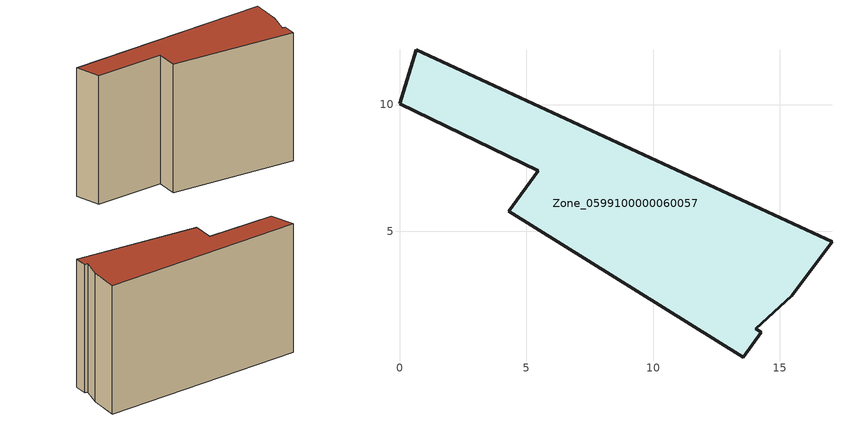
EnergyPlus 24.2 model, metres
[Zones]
Zone_0599100000060057
 floor ground (C_G): 5.47,7.39 0,10.03 0.66,12.16 17.05,4.59 15.46,2.46 14.04,1.17 14.27,1.02 13.56,0.04 4.31,5.79 z0
 wall outside (C_F): 17.05,4.59 0.66,12.16 0,10.03 5.47,7.39 4.31,5.79 13.56,0.04 14.27,1.02 14.04,1.17 15.46,2.46 17.05,4.59 z0:10.55
 roof outside (C_R): 13.56,0.04 14.27,1.02 14.04,1.17 15.46,2.46 17.05,4.59 0.66,12.16 0,10.03 5.47,7.39 4.31,5.79 z10.55
[BUILDING]
Pand.0599100000060057: North Axis=0; Terrain=City; Loads Convergence Tolerance Value=0.04; Temperature Convergence Tolerance Value=0.4; Solar Distribution=FullExterior; Maximum Number of Warmup Days=25; Minimum Number of Warmup Days=1
[Site:Location]
Rotterdam.The.Hague.AP_ZH_NLD Design_Conditions: Latitude=51.96; Longitude=4.45; Time Zone=1; Elevation=-4.5
[SITE:GROUNDTEMPERATURE:BUILDINGSURFACE]
18, 18, 18, 18, 18, 18, 18, 18, 18, 18, 18, 18
[MATERIAL] Thermal Absorptance=0.9; Solar Absorptance=0.7; Visible Absorptance=0.7
Name | Roughness | Thickness | Conductivity | Density | Specific Heat
G.TI.1946 | MediumSmooth | 0.15 | 1 | 540 | 1210
F.TI.1946 | Rough | 0.3 | 0.857143 | 1920 | 840
R.TI.1946 | MediumRough | 0.2 | 0.1 | 1500 | 1000
[CONSTRUCTION]
C_G: G.TI.1946
C_F: F.TI.1946
C_R: R.TI.1946
[ZONE]
Zone_0599100000060057: Type=1; Multiplier=1; Ceiling Height=Autocalculate; Volume=Autocalculate; Floor Area=autocalculate; Part of Total Floor Area=Yes
[ZONEINFILTRATION:DESIGNFLOWRATE]
Infil_Zone_0599100000060057: Zone or ZoneList or Space or SpaceList=Zone_0599100000060057; Schedule=AlwaysOn; Design Flow Rate Calculation Method=Flow/Area; Flow Rate per Floor Area=0.003; Constant Term Coefficient=1; Temperature Term Coefficient=0; Velocity Term Coefficient=0; Velocity Squared Term Coefficient=0
[HVACTEMPLATE:ZONE:IDEALLOADSAIRSYSTEM]
Zone_0599100000060057: Maximum Heating Supply Air Temperature=50; Minimum Cooling Supply Air Temperature=13; Maximum Heating Supply Air Humidity Ratio=0.0156; Minimum Cooling Supply Air Humidity Ratio=0.0077; Heating Limit=NoLimit; Cooling Limit=NoLimit; Dehumidification Control Type=ConstantSensibleHeatRatio; Cooling Sensible Heat Ratio=0.7; Dehumidification Setpoint=60; Humidification Control Type=None; Humidification Setpoint=30; Outdoor Air Method=None; Outdoor Air Flow Rate per Person=0.00944; Outdoor Air Flow Rate per Zone Floor Area=0; Outdoor Air Flow Rate per Zone=0; Demand Controlled Ventilation Type=None; Outdoor Air Economizer Type=NoEconomizer; Heat Recovery Type=None; Sensible Heat Recovery Effectiveness=0.7; Latent Heat Recovery Effectiveness=0.65
[ZONECONTROL:THERMOSTAT]
ThermostatControl_Zone_0599100000060057: Zone or ZoneList=Zone_0599100000060057; Control Type Schedule=DualSetpointControlType; Control 1=Thermostat_Zone_0599100000060057; Temperature Difference Between Cutout And Setpoint=0
[THERMOSTATSETPOINT:DUALSETPOINT]
Thermostat_Zone_0599100000060057: Heating Setpoint Temperature Schedule=HeatingSetpoint_Zone_0599100000060057; Cooling Setpoint Temperature Schedule=CoolingSetpoint_Zone_0599100000060057
[SCHEDULE:COMPACT]
HeatingSetpoint_Zone_0599100000060057: Through: 12/31, For: AllDays, Until: 24:00, 21
CoolingSetpoint_Zone_0599100000060057: Through: 12/31, For: AllDays, Until: 24:00, 24
DualSetpointControlType: Through: 12/31, For: AllDays, Until: 24:00, 4
AlwaysOn: Through: 12/31, For: AllDays, Until: 24:00, 1
